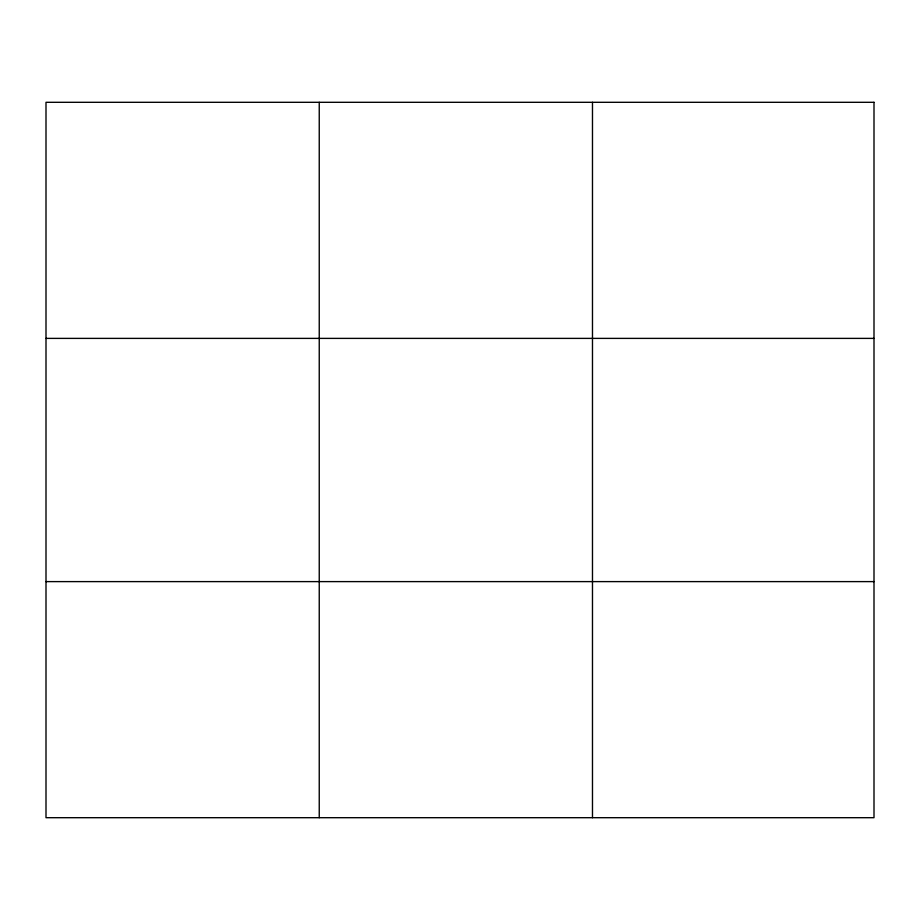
<?xml version="1.0" encoding="UTF-8"?>
<svg xmlns="http://www.w3.org/2000/svg" width="920" height="920" viewBox="0 0 920 920"><rect width="100%" height="100%" fill="white"/><g stroke="black" fill="none" stroke-linecap="round" stroke-linejoin="round"><path stroke-width="1.38" d="M319.24 817.696L319.24 102.304M592.48 817.696L592.48 102.304M46 338.387L874 338.387M46 581.612L874 581.612M874 102.304L874 817.696L46 817.696L46 102.304L874 102.304"/></g></svg>
